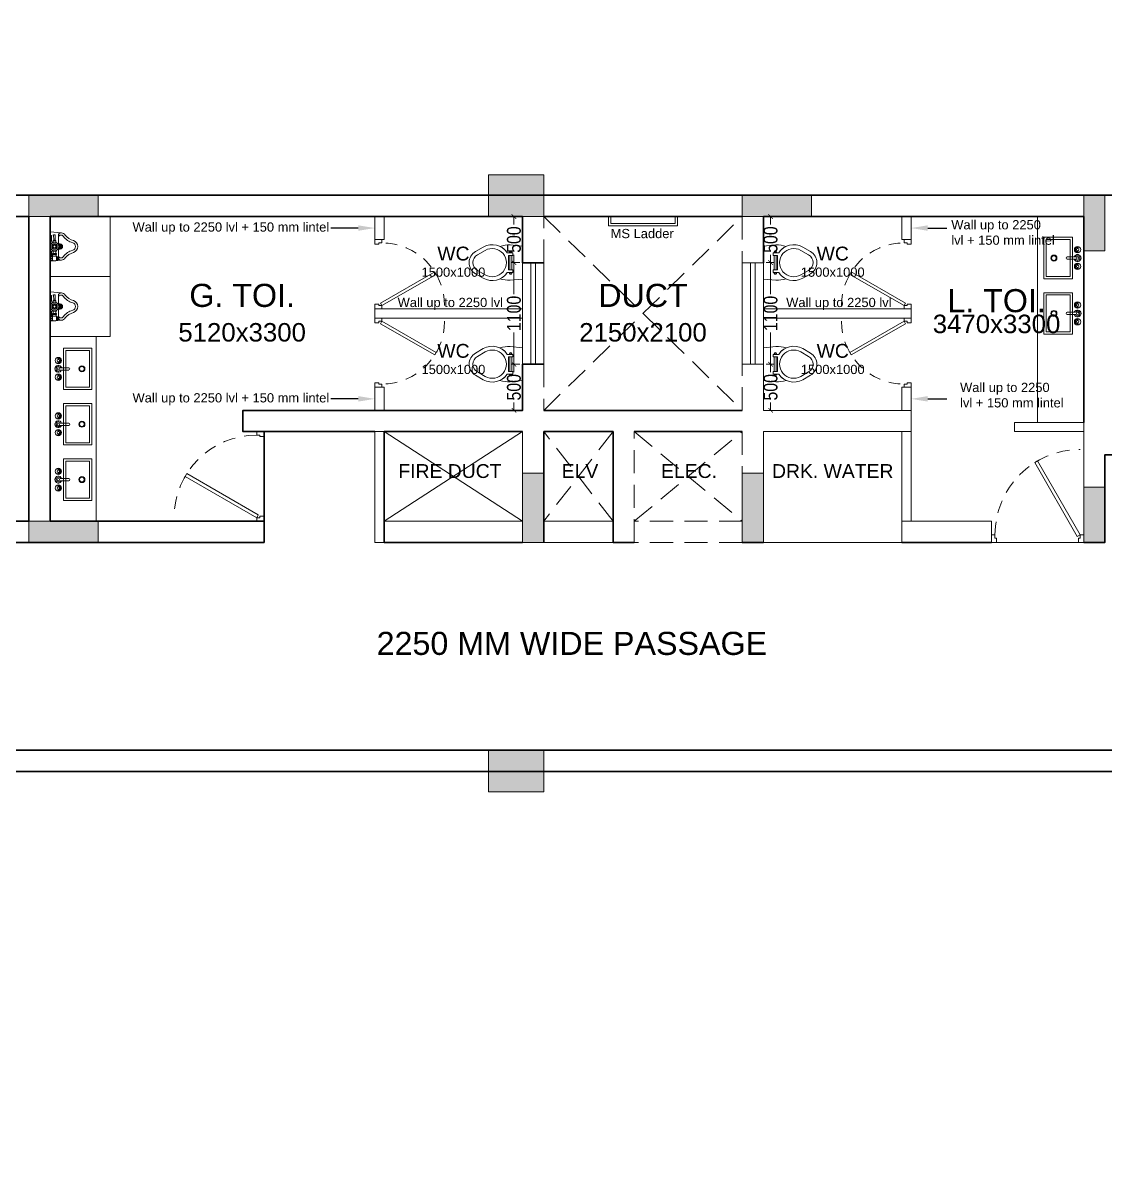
# Model space of a CAD drawing. Header units: metres. Extents: x 9819 to 10514, y 4405 to 4599.
# Drawn here: x 10389.69 to 10401.41, y 4453.6 to 4466.11 of the extents above; entities that cross this region are included whole.
import ezdxf
from ezdxf import colors
from ezdxf.entities.mleader import LeaderData, LeaderLine
from ezdxf.enums import TextEntityAlignment as Align
from ezdxf.math import Vec2, Vec3

# ---------------------------------------------------------------- set-up
doc = ezdxf.new("R2010")
doc.units = ezdxf.units.M
doc.header["$MEASUREMENT"] = 0
doc.header["$PDMODE"] = 35
doc.header["$PDSIZE"] = 0.3
doc.linetypes.add('DASHED2', pattern=[0.375, 0.25, -0.125])
doc.linetypes.add('HIDDEN', pattern=[0.375, 0.25, -0.125])
doc.layers.add('A_COL. NO', color=4, linetype='Continuous')
for name, color, linetype, lineweight in [('A_DIM (INT)', 8, 'Continuous', 5), ('A_DOOR-WIN', 23, 'Continuous', 9), ('A_DOTTED', 8, 'HIDDEN', 0), ('A_EXCAVATION', 15, 'Continuous', 20), ('A_GLAZE', 140, 'Continuous', 5), ('A_MS', 15, 'Continuous', 9), ('A_PLUMBING FIXTURES', 8, 'Continuous', 15), ('A_SILL 0.09', 9, 'Continuous', 9), ('A_SILL 0.25', 25, 'Continuous', 15), ('A_TEXT', 7, 'Continuous', 5), ('A_WALL', 7, 'Continuous', 30), ('A_Wall Hatch', 8, 'Continuous', 5), ('COLUMN-FINAL', 210, 'Continuous', 20), ('Doorline', 251, 'DASHED2', 13)]:
    doc.layers.add(name, color=color, linetype=linetype, lineweight=lineweight)
doc.layers.get('A_COL. NO').off()
doc.styles.add('A', font='ARIALN.TTF')
doc.styles.get("Standard").update_dxf_attribs({"font": 'arial.ttf'})
doc.dimstyles.new('DIM IN MM SMALL', dxfattribs={"dimtxt": 0.15, "dimasz": 0.05, "dimexe": 0.03, "dimexo": 0.03, "dimgap": 0.03, "dimtad": 0, "dimdec": 0, "dimlfac": 1000, "dimzin": 3, "dimdsep": 46, "dimtxsty": 'A', "dimblk": 'ARCHTICK', "dimcen": 0, "dimclrd": 256, "dimclre": 256, "dimclrt": 256, "dimadec": 0, "dimazin": 0, "dimtfac": 1, "dimtdec": 0, "dimtofl": 0, "dimtmove": 1, "dimatfit": 3, "dimfxl": 1, "dimtolj": 1, "dimtzin": 0, "dimlwd": -1, "dimlwe": -1, "dimarcsym": 0})

# ---------------------------------------------------------------- blocks, each defined once
blk = doc.blocks.new('D 750')
at = {"layer": 'A_DOOR-WIN'}
for points in [[(-0.372, 0.665), (-0.035, 0.075), (-0.063, 0.059), (-0.4, 0.649)], [(-0.75, 0.075), (-0.75, 0), (-0.7, 0), (-0.7, 0.043), (-0.715, 0.043), (-0.715, 0.075)], [(0, 0.075), (0, 0), (-0.05, 0), (-0.05, 0.043), (-0.035, 0.043), (-0.035, 0.075)]]:
    blk.add_lwpolyline(points, close=True, dxfattribs=at)
at = {"layer": 'Doorline', "ltscale": 0.5}
blk.add_arc((-0.035, 0.075), 0.68, 90, 180, dxfattribs=at)
blk = doc.blocks.new('D-900')
at = {"layer": 'A_DOOR-WIN'}
for points in [[(0.45, 0.794), (0.035, 0.075), (0.063, 0.059), (0.478, 0.778)], [(0, 0.075), (0, 0), (0.05, 0), (0.05, 0.043), (0.035, 0.043), (0.035, 0.075)], [(0.9, 0.075), (0.9, 0), (0.85, 0), (0.85, 0.043), (0.865, 0.043), (0.865, 0.075)]]:
    blk.add_lwpolyline(points, close=True, dxfattribs=at)
at = {"layer": 'Doorline', "ltscale": 0.5}
blk.add_arc((0.035, 0.075), 0.83, 0, 90, dxfattribs=at)
blk = doc.blocks.new('6P-BAMBI-flat-18')
at = {"ltscale": 0.5}
for p, q in [((0, 0.143), (0, 0.159)), ((0, 0.159), (0.123, 0.149)), ((0, 0.143), (0, 0.117)), ((0.006, 0.147), (0.023, 0.147)), ((0.006, 0.147), (0.006, 0.113)), ((0.008, 0.13), (0.021, 0.13)), ((0.023, 0.15), (0.023, 0.11)), ((0.023, 0.15), (0.025, 0.15)), ((0.025, 0.15), (0.025, 0.11)), ((0.071, 0.15), (0.08, 0.15)), ((0.071, 0.15), (0.071, 0.11)), ((0.08, 0.15), (0.08, 0.11)), ((0.086, 0.148), (0.08, 0.149)), ((0.08, 0.147), (0.09, 0.147)), ((0.082, 0.13), (0.088, 0.13)), ((0.09, 0.147), (0.09, 0.113)), ((0, -0.159), (0, 0.117)), ((0.006, 0.113), (0.023, 0.113)), ((0.014, 0.113), (0.014, 0.059)), ((0.023, 0.11), (0.028, 0.11)), ((0.071, 0.088), (0.026, 0.088)), ((0.026, 0.074), (0.026, 0.088)), ((0.071, 0.074), (0.026, 0.074)), ((0.026, 0.05), (0.026, 0.041)), ((0.026, 0.05), (0.07, 0.05)), ((0.028, 0.12), (0.028, 0.103)), ((0.028, 0.088), (0.028, 0.103)), ((0.028, 0.103), (0.069, 0.103)), ((0.033, 0.05), (0.033, 0.074)), ((0.048, 0.076), (0.048, 0.086)), ((0.064, 0.05), (0.064, 0.074)), ((0.068, 0.088), (0.068, 0.103)), ((0.069, 0.12), (0.069, 0.103)), ((0.069, 0.11), (0.08, 0.11)), ((0.07, 0.05), (0.07, 0.041)), ((0.071, 0.074), (0.071, 0.088)), ((0.08, 0.113), (0.09, 0.113)), ((0.09, 0.021), (0.09, 0.116)), ((0.014, -0.115), (0.014, -0.059)), ((0.027, -0.042), (0.027, -0.045)), ((0.037, -0.045), (0.027, -0.045)), ((0.033, -0.045), (0.033, -0.063)), ((0.033, -0.063), (0.035, -0.065)), ((0.063, -0.063), (0.033, -0.063)), ((0.061, -0.065), (0.035, -0.065)), ((0.039, -0.126), (0.041, -0.069)), ((0.041, -0.069), (0.055, -0.069)), ((0.057, -0.126), (0.055, -0.069)), ((0.059, -0.045), (0.069, -0.045)), ((0.063, -0.063), (0.061, -0.065)), ((0.063, -0.045), (0.063, -0.063)), ((0.069, -0.042), (0.069, -0.045)), ((0.09, -0.116), (0.09, -0.021)), ((0, -0.159), (0.123, -0.149)), ((0.039, -0.126), (0.041, -0.128)), ((0.039, -0.126), (0.057, -0.126)), ((0.041, -0.128), (0.055, -0.128)), ((0.057, -0.126), (0.055, -0.128))]:
    blk.add_line(p, q, dxfattribs=at)
blk.add_lwpolyline([(0.032, -0.009), (0.048, -0.018), (0.064, -0.009), (0.064, 0.009), (0.048, 0.018), (0.032, 0.009)], close=True)
for centre, radius in [((0.048, 0), 0.0469), ((0.048, 0), 0.03), ((0.048, 0), 0.029), ((0.048, 0), 0.019), ((0.048, 0), 0.016), ((0.105, 0.018), 0.004), ((0.105, 0), 0.004), ((0.118, 0.013), 0.004), ((0.123, 0), 0.004), ((0.105, -0.018), 0.004), ((0.118, -0.013), 0.004)]:
    blk.add_circle(centre, radius, dxfattribs=at)
for centre, radius, start, end in [((0.028, 0.138), 0.0223, 157.5879, 202.4121), ((0.028, 0.121), 0.0223, 157.5879, 202.4121), ((0.001, 0.138), 0.0223, 337.5879, 22.4121), ((0.001, 0.121), 0.0223, 337.5879, 22.4121), ((0.048, 0.103), 0.0519, 63.7158, 116.2842), ((0.102, 0.138), 0.0223, 157.5879, 202.4121), ((0.102, 0.121), 0.0223, 157.5879, 202.4121), ((0.068, 0.138), 0.0223, 337.5879, 22.4121), ((0.068, 0.121), 0.0223, 337.5879, 22.4121), ((0.124, 0.115), 0.0341, 91.4853, 177.6343), ((0.1, 0.119), 0.0185, 116.9779, 124.4727), ((0.118, 0.095), 0.0538, 31.6584, 84.8116), ((0.028, 0.059), 0.014, 180, 261.7868), ((0.037, 0.059), 0.0295, 67.5879, 112.4121), ((0.037, 0.103), 0.0295, 247.5879, 292.4121), ((0.043, 0.02), 0.0304, 97.8129, 124.2621), ((0.059, 0.059), 0.0295, 67.5879, 112.4121), ((0.059, 0.103), 0.0295, 247.5879, 292.4121), ((0.053, 0.02), 0.0304, 55.7379, 82.1871), ((0.159, 0.11), 0.0773, 171.3259, 171.3813), ((0.119, 0.095), 0.0293, 29.0945, 168.479), ((0.105, 0), 0.03, 240, 120), ((0.105, 0), 0.025, 233.1301, 126.8699), ((0.092, 0.013), 0.004, 295.9057, 96.1735), ((0.295, 0.223), 0.189, 217.0065, 254.7999), ((0.297, 0.227), 0.168, 217.9141, 254.9362), ((0.232, 0), 0.043, 0, 71.887), ((0.232, 0), 0.068, 0, 71.887), ((0.028, -0.059), 0.014, 94.096, 180), ((0.022, -0.115), 0.008, 180, 270), ((0.038, -0.018), 0.0275, 247.5879, 267.8858), ((0.046, -0.064), 0.00754, 193.7683, 230.2425), ((0.05, -0.064), 0.00754, 309.7575, 346.2317), ((0.059, -0.018), 0.0275, 272.1142, 292.4121), ((0.119, -0.095), 0.0293, 191.521, 330.9055), ((0.124, -0.115), 0.0341, 182.3657, 268.5147), ((0.092, -0.013), 0.004, 263.8265, 64.0943), ((0.118, -0.095), 0.0538, 275.1884, 328.3416), ((0.295, -0.223), 0.189, 105.2001, 142.9935), ((0.297, -0.227), 0.168, 105.0638, 142.0859), ((0.232, 0), 0.043, 288.113, 0), ((0.232, 0), 0.068, 288.113, 0)]:
    blk.add_arc(centre, radius, start, end, dxfattribs=at)
blk = doc.blocks.new('S7-flat-32')
at = {"ltscale": 0.5}
for p, q in [((5388.851, -19005.32), (5388.851, -19004.87)), ((5388.851, -19004.87), (5389.16, -19004.87)), ((5388.851, -19005.32), (5388.851, -19004.87)), ((5388.851, -19004.87), (5389.16, -19004.87)), ((5388.876, -19005.295), (5388.876, -19004.895)), ((5388.876, -19004.895), (5389.135, -19004.895)), ((5388.876, -19005.295), (5388.876, -19004.895)), ((5388.876, -19004.895), (5389.135, -19004.895)), ((5389.135, -19004.895), (5389.135, -19005.295)), ((5389.135, -19004.895), (5389.135, -19005.295)), ((5389.16, -19004.87), (5389.16, -19005.32)), ((5389.16, -19004.87), (5389.16, -19005.32)), ((5389.194, -19005.083), (5389.103, -19005.083)), ((5389.194, -19005.083), (5389.103, -19005.083)), ((5389.103, -19005.108), (5389.194, -19005.108)), ((5389.103, -19005.108), (5389.194, -19005.108)), ((5389.203, -19005.001), (5389.196, -19005.001)), ((5389.203, -19005.001), (5389.196, -19005.001)), ((5389.203, -19005.008), (5389.196, -19005.008)), ((5389.203, -19005.008), (5389.196, -19005.008)), ((5389.212, -19004.993), (5389.212, -19004.986)), ((5389.212, -19004.993), (5389.212, -19004.986)), ((5389.212, -19005.017), (5389.212, -19005.023)), ((5389.212, -19005.017), (5389.212, -19005.023)), ((5389.218, -19004.992), (5389.218, -19004.986)), ((5389.218, -19004.992), (5389.218, -19004.986)), ((5389.218, -19005.016), (5389.218, -19005.023)), ((5389.218, -19005.016), (5389.218, -19005.023)), ((5389.203, -19005.183), (5389.196, -19005.183)), ((5389.203, -19005.183), (5389.196, -19005.183)), ((5389.203, -19005.189), (5389.196, -19005.189)), ((5389.203, -19005.189), (5389.196, -19005.189)), ((5389.212, -19005.174), (5389.212, -19005.167)), ((5389.212, -19005.174), (5389.212, -19005.167)), ((5389.212, -19005.198), (5389.212, -19005.205)), ((5389.212, -19005.198), (5389.212, -19005.205)), ((5389.218, -19005.174), (5389.218, -19005.167)), ((5389.218, -19005.174), (5389.218, -19005.167)), ((5389.218, -19005.198), (5389.218, -19005.205)), ((5389.218, -19005.198), (5389.218, -19005.205)), ((5389.16, -19005.32), (5388.851, -19005.32)), ((5389.16, -19005.32), (5388.851, -19005.32)), ((5389.135, -19005.295), (5388.876, -19005.295)), ((5389.135, -19005.295), (5388.876, -19005.295))]:
    blk.add_line(p, q, dxfattribs=at)
for centre, radius in [((5389.215, -19005.005), 0.0344), ((5389.215, -19005.005), 0.0344), ((5389.215, -19004.98), 0.00699), ((5389.215, -19004.98), 0.00699), ((5388.959, -19005.095), 0.0326), ((5388.959, -19005.095), 0.0326), ((5388.959, -19005.095), 0.025), ((5388.959, -19005.095), 0.025), ((5389.19, -19005.005), 0.00699), ((5389.19, -19005.005), 0.00699), ((5389.215, -19005.005), 0.0125), ((5389.215, -19005.005), 0.0125), ((5389.215, -19005.095), 0.0125), ((5389.215, -19005.095), 0.0125), ((5389.215, -19005.03), 0.00699), ((5389.215, -19005.03), 0.00699), ((5389.215, -19005.186), 0.0344), ((5389.215, -19005.186), 0.0344), ((5389.19, -19005.186), 0.00699), ((5389.19, -19005.186), 0.00699), ((5389.215, -19005.186), 0.0125), ((5389.215, -19005.186), 0.0125), ((5389.215, -19005.161), 0.00699), ((5389.215, -19005.161), 0.00699), ((5389.215, -19005.211), 0.00699), ((5389.215, -19005.211), 0.00699)]:
    blk.add_circle(centre, radius, dxfattribs=at)
for centre, radius, start, end in [((5389.215, -19005.005), 0.025, 106.2342, 163.9047), ((5389.215, -19005.005), 0.025, 106.2342, 163.9047), ((5389.103, -19005.095), 0.0125, 90, 270), ((5389.103, -19005.095), 0.0125, 90, 270), ((5389.215, -19005.095), 0.0375, 199.6514, 160.3603), ((5389.215, -19005.095), 0.0375, 199.6514, 160.3603), ((5389.215, -19005.005), 0.025, 196.12, 254.0884), ((5389.215, -19005.005), 0.025, 196.12, 254.0884), ((5389.215, -19005.095), 0.025, 210.3431, 149.7554), ((5389.215, -19005.095), 0.025, 210.3431, 149.7554), ((5389.215, -19005.186), 0.025, 106.4413, 164.0789), ((5389.215, -19005.186), 0.025, 106.4413, 164.0789), ((5389.215, -19005.186), 0.025, 195.2407, 254.2093), ((5389.215, -19005.186), 0.025, 195.2407, 254.2093)]:
    blk.add_arc(centre, radius, start, end, dxfattribs=at)
blk = doc.blocks.new('S6-flat-17')
for points in [[(-5389.254, -19005.94), (-5389.254, -19006.294), (-5389.12, -19006.308, 0.073039), (-5389.008, -19006.292, -0.137864), (-5389.088, -19006.223), (-5389.114, -19006.223), (-5389.114, -19006.228), (-5389.111, -19006.228, -1), (-5389.139, -19006.228), (-5389.136, -19006.228), (-5389.136, -19006.223), (-5389.147, -19006.223), (-5389.147, -19006.195), (-5389.136, -19006.195), (-5389.136, -19006.038), (-5389.147, -19006.038), (-5389.147, -19006.01), (-5389.136, -19006.01), (-5389.136, -19006.004), (-5389.139, -19006.004, -1), (-5389.111, -19006.004), (-5389.114, -19006.004), (-5389.114, -19006.01), (-5389.088, -19006.01, -0.137864), (-5389.008, -19005.941, 0.073039), (-5389.12, -19005.924)], [(-5389.088, -19006.01), (-5389.147, -19006.01), (-5389.147, -19006.038), (-5389.103, -19006.038), (-5389.103, -19006.195), (-5389.147, -19006.195), (-5389.147, -19006.223), (-5389.088, -19006.223, 0.397822), (-5388.828, -19006.285), (-5388.744, -19006.237, 0.57735), (-5388.744, -19005.996), (-5388.828, -19005.948, 0.397822)], [(-5388.849, -19006.249), (-5388.765, -19006.201, 0.57735), (-5388.765, -19006.032), (-5388.849, -19005.984, 1.732051)], [(-5389.139, -19006.004), (-5389.136, -19006.004), (-5389.111, -19006.004, 1)], [(-5389.139, -19006.228, 1), (-5389.111, -19006.228), (-5389.114, -19006.228)]]:
    blk.add_lwpolyline(points, format="xyb", close=True)
blk.add_lwpolyline([(-5389.136, -19006.038), (-5389.136, -19006.195), (-5389.114, -19006.195), (-5389.114, -19006.038)], close=True)
blk = doc.blocks.new('_ARCHTICK')
at = {"color": 0, "linetype": 'ByBlock', "const_width": 0.15}
blk.add_lwpolyline([(-0.5, -0.5), (0.5, 0.5)], dxfattribs=at)
blk = doc.blocks.new('*D4076')
at = {"layer": 'A_DIM (INT)', "transparency": 16777216}
for p, q in [((10395.067, 4464.013), (10394.974, 4464.013)), ((10395.004, 4464.013), (10395.004, 4463.928)), ((10395.067, 4463.513), (10394.974, 4463.513)), ((10395.004, 4463.513), (10395.004, 4463.597))]:
    blk.add_line(p, q, dxfattribs=at)
at = {"layer": 'Defpoints', "color": 0, "transparency": 16777216}
for p in [(10395.097, 4464.013), (10395.004, 4463.513), (10395.097, 4463.513)]:
    blk.add_point(p, dxfattribs=at)
at = {"layer": 'A_DIM (INT)', "transparency": 16777216, "xscale": 0.05, "yscale": 0.05, "zscale": 0.05}
for p, rotation in [((10395.004, 4464.013), 90), ((10395.004, 4463.513), 270)]:
    blk.add_blockref('_ARCHTICK', p, dxfattribs=dict(at, rotation=rotation))
at = {"layer": 'A_DIM (INT)', "transparency": 16777216, "insert": (10395.004, 4463.763), "char_height": 0.15, "attachment_point": 5, "rotation": 90, "style": 'A'}
blk.add_mtext('\\A1;500', dxfattribs=at)
blk = doc.blocks.new('*D4077')
at = {"layer": 'A_DIM (INT)', "transparency": 16777216}
for p, q in [((10395.067, 4462.413), (10394.974, 4462.413)), ((10395.004, 4462.413), (10395.004, 4462.328)), ((10395.004, 4461.913), (10395.004, 4461.997)), ((10395.067, 4461.913), (10394.974, 4461.913))]:
    blk.add_line(p, q, dxfattribs=at)
at = {"layer": 'Defpoints', "color": 0, "transparency": 16777216}
for p in [(10395.004, 4462.413), (10395.097, 4462.413), (10395.097, 4461.913)]:
    blk.add_point(p, dxfattribs=at)
at = {"layer": 'A_DIM (INT)', "transparency": 16777216, "xscale": 0.05, "yscale": 0.05, "zscale": 0.05}
for p, rotation in [((10395.004, 4462.413), 90), ((10395.004, 4461.913), 270)]:
    blk.add_blockref('_ARCHTICK', p, dxfattribs=dict(at, rotation=rotation))
at = {"layer": 'A_DIM (INT)', "transparency": 16777216, "insert": (10395.004, 4462.163), "char_height": 0.15, "attachment_point": 5, "rotation": 90, "style": 'A'}
blk.add_mtext('\\A1;500', dxfattribs=at)
blk = doc.blocks.new('*D4078')
at = {"layer": 'A_DIM (INT)', "transparency": 16777216}
for p, q in [((10397.737, 4462.413), (10397.815, 4462.413)), ((10397.785, 4462.413), (10397.785, 4462.328)), ((10397.785, 4461.913), (10397.785, 4461.997)), ((10397.737, 4461.913), (10397.815, 4461.913))]:
    blk.add_line(p, q, dxfattribs=at)
at = {"layer": 'Defpoints', "color": 0, "transparency": 16777216}
for p in [(10397.707, 4462.413), (10397.785, 4462.413), (10397.707, 4461.913)]:
    blk.add_point(p, dxfattribs=at)
at = {"layer": 'A_DIM (INT)', "transparency": 16777216, "xscale": 0.05, "yscale": 0.05, "zscale": 0.05}
for p, rotation in [((10397.785, 4462.413), 90), ((10397.785, 4461.913), 270)]:
    blk.add_blockref('_ARCHTICK', p, dxfattribs=dict(at, rotation=rotation))
at = {"layer": 'A_DIM (INT)', "transparency": 16777216, "insert": (10397.785, 4462.163), "char_height": 0.15, "attachment_point": 5, "rotation": 90, "style": 'A'}
blk.add_mtext('\\A1;500', dxfattribs=at)
blk = doc.blocks.new('*D4079')
at = {"layer": 'A_DIM (INT)', "transparency": 16777216}
for p, q in [((10397.737, 4464.013), (10397.815, 4464.013)), ((10397.785, 4464.013), (10397.785, 4463.928)), ((10397.737, 4463.513), (10397.815, 4463.513)), ((10397.785, 4463.513), (10397.785, 4463.597))]:
    blk.add_line(p, q, dxfattribs=at)
at = {"layer": 'Defpoints', "color": 0, "transparency": 16777216}
for p in [(10397.707, 4464.013), (10397.707, 4463.513), (10397.785, 4463.513)]:
    blk.add_point(p, dxfattribs=at)
at = {"layer": 'A_DIM (INT)', "transparency": 16777216, "xscale": 0.05, "yscale": 0.05, "zscale": 0.05}
for p, rotation in [((10397.785, 4464.013), 90), ((10397.785, 4463.513), 270)]:
    blk.add_blockref('_ARCHTICK', p, dxfattribs=dict(at, rotation=rotation))
at = {"layer": 'A_DIM (INT)', "transparency": 16777216, "insert": (10397.785, 4463.763), "char_height": 0.15, "attachment_point": 5, "rotation": 90, "style": 'A'}
blk.add_mtext('\\A1;500', dxfattribs=at)
blk = doc.blocks.new('*D4080')
at = {"layer": 'A_DIM (INT)', "transparency": 16777216}
for p, q in [((10397.737, 4463.513), (10397.815, 4463.513)), ((10397.785, 4463.513), (10397.785, 4463.17)), ((10397.785, 4462.413), (10397.785, 4462.755)), ((10397.737, 4462.413), (10397.815, 4462.413))]:
    blk.add_line(p, q, dxfattribs=at)
at = {"layer": 'Defpoints', "color": 0, "transparency": 16777216}
for p in [(10397.707, 4463.513), (10397.707, 4462.413), (10397.785, 4462.413)]:
    blk.add_point(p, dxfattribs=at)
at = {"layer": 'A_DIM (INT)', "transparency": 16777216, "xscale": 0.05, "yscale": 0.05, "zscale": 0.05}
for p, rotation in [((10397.785, 4463.513), 90), ((10397.785, 4462.413), 270)]:
    blk.add_blockref('_ARCHTICK', p, dxfattribs=dict(at, rotation=rotation))
at = {"layer": 'A_DIM (INT)', "transparency": 16777216, "insert": (10397.785, 4462.963), "char_height": 0.15, "attachment_point": 5, "rotation": 90, "style": 'A'}
blk.add_mtext('\\A1;1100', dxfattribs=at)
blk = doc.blocks.new('*D4081')
at = {"layer": 'A_DIM (INT)', "transparency": 16777216}
for p, q in [((10395.067, 4463.513), (10394.974, 4463.513)), ((10395.004, 4463.513), (10395.004, 4463.17)), ((10395.004, 4462.413), (10395.004, 4462.755)), ((10395.067, 4462.413), (10394.974, 4462.413))]:
    blk.add_line(p, q, dxfattribs=at)
at = {"layer": 'Defpoints', "color": 0, "transparency": 16777216}
for p in [(10395.004, 4463.513), (10395.097, 4463.513), (10395.097, 4462.413)]:
    blk.add_point(p, dxfattribs=at)
at = {"layer": 'A_DIM (INT)', "transparency": 16777216, "xscale": 0.05, "yscale": 0.05, "zscale": 0.05}
for p, rotation in [((10395.004, 4463.513), 90), ((10395.004, 4462.413), 270)]:
    blk.add_blockref('_ARCHTICK', p, dxfattribs=dict(at, rotation=rotation))
at = {"layer": 'A_DIM (INT)', "transparency": 16777216, "insert": (10395.004, 4462.963), "char_height": 0.15, "attachment_point": 5, "rotation": 90, "style": 'A'}
blk.add_mtext('\\A1;1100', dxfattribs=at)
blk = doc.blocks.new('A$Ca4911a7c')
at = {"transparency": 33554493}
h = blk.add_hatch(color=256, dxfattribs=at)
h.dxf.hatch_style = 1
h.paths.add_polyline_path([(0, 0), (-34.51, 0), (-34.51, -72.68), (0, -72.68)])
h.paths.add_polyline_path([(-0.3, -0.3), (-34.21, -0.3), (-34.21, -72.38), (-0.3, -72.38)], flags=16)
blk = doc.blocks.new('Wing D Columns')
at = {"layer": 'COLUMN-FINAL'}
for color, points in [(1, [(14.47, -30.47), (14.47, -30.92), (15.07, -30.92), (15.07, -30.47)]), (3, [(14.47, -36.7), (14.47, -37.15), (15.07, -37.15), (15.07, -36.7)])]:
    blk.add_hatch(color=color, dxfattribs=at).paths.add_polyline_path(points)
h = blk.add_hatch(color=30, dxfattribs=at)
h.dxf.hatch_style = 1
h.paths.add_polyline_path([(9.49, -30.69), (9.49, -30.92), (10.24, -30.92), (10.24, -30.69)])
h = blk.add_hatch(color=86, dxfattribs=at)
h.dxf.hatch_style = 1
h.paths.add_polyline_path([(17.97, -30.92), (17.97, -30.69), (17.22, -30.69), (17.22, -30.92)])
h = blk.add_hatch(color=190, dxfattribs=at)
h.dxf.hatch_style = 1
h.paths.add_polyline_path([(20.92, -31.29), (21.15, -31.29), (21.15, -30.69), (20.92, -30.69)])
h = blk.add_hatch(color=11, dxfattribs=at)
h.dxf.hatch_style = 1
h.paths.add_polyline_path([(14.84, -34.45), (15.07, -34.45), (15.07, -33.7), (14.84, -33.7)])
h = blk.add_hatch(color=86, dxfattribs=at)
h.dxf.hatch_style = 1
h.paths.add_polyline_path([(17.22, -34.45), (17.45, -34.45), (17.45, -33.7), (17.22, -33.7)])
h = blk.add_hatch(color=190, dxfattribs=at)
h.dxf.hatch_style = 1
h.paths.add_polyline_path([(20.92, -34.45), (21.15, -34.45), (21.15, -33.85), (20.92, -33.85)])
h = blk.add_hatch(color=30, dxfattribs=at)
h.dxf.hatch_style = 1
h.paths.add_polyline_path([(9.49, -34.22), (9.49, -34.45), (10.24, -34.45), (10.24, -34.22)])
at = {"layer": 'COLUMN-FINAL', "color": 1}
blk.add_lwpolyline([(14.47, -30.47), (14.47, -30.92), (15.07, -30.92), (15.07, -30.47)], close=True, dxfattribs=at)
at = {"layer": 'COLUMN-FINAL', "color": 30}
for points in [[(9.49, -30.69), (9.49, -30.92), (10.24, -30.92), (10.24, -30.69)], [(9.49, -34.22), (9.49, -34.45), (10.24, -34.45), (10.24, -34.22)]]:
    blk.add_lwpolyline(points, close=True, dxfattribs=at)
at = {"layer": 'COLUMN-FINAL', "color": 86}
for points in [[(17.97, -30.92), (17.97, -30.69), (17.22, -30.69), (17.22, -30.92)], [(17.22, -34.45), (17.45, -34.45), (17.45, -33.7), (17.22, -33.7)]]:
    blk.add_lwpolyline(points, close=True, dxfattribs=at)
at = {"layer": 'COLUMN-FINAL', "color": 190}
for points in [[(20.92, -31.29), (21.15, -31.29), (21.15, -30.69), (20.92, -30.69)], [(20.92, -34.45), (21.15, -34.45), (21.15, -33.85), (20.92, -33.85)]]:
    blk.add_lwpolyline(points, close=True, dxfattribs=at)
at = {"layer": 'COLUMN-FINAL', "color": 11}
blk.add_lwpolyline([(14.84, -34.45), (15.07, -34.45), (15.07, -33.7), (14.84, -33.7)], close=True, dxfattribs=at)
at = {"layer": 'COLUMN-FINAL', "color": 3}
blk.add_lwpolyline([(14.47, -36.7), (14.47, -37.15), (15.07, -37.15), (15.07, -36.7)], close=True, dxfattribs=at)
blk = doc.blocks.new('WING-D REVISED COLU.')
at = {"layer": 'A_EXCAVATION'}
blk.add_blockref('Wing D Columns', (5532.543, -8729.918), dxfattribs=at)

msp = doc.modelspace()

# ---------------------------------------------------------------- linework, layer by layer
at = {"layer": 'A_DOTTED'}
for p, q in [((10396.0774, 4461.6828), (10395.3274, 4460.7128)), ((10396.0774, 4460.7128), (10395.3274, 4461.6828))]:
    msp.add_line(p, q, dxfattribs=at)
for points in [[(10395.3274, 4462.4128), (10395.3274, 4461.9128), (10397.4774, 4464.0128), (10397.4774, 4463.5128)], [(10395.3274, 4463.5128), (10395.3274, 4464.0128), (10397.4774, 4461.9128), (10397.4774, 4462.4128)]]:
    msp.add_lwpolyline(points, dxfattribs=at)
msp.add_lwpolyline([(10397.4774, 4460.4828), (10396.3074, 4460.4828), (10396.3074, 4461.6828), (10397.4774, 4460.7128), (10396.3074, 4460.7128), (10397.4774, 4461.6828)], close=True, dxfattribs=at)
at = {"layer": 'A_GLAZE'}
for p, q in [((10395.1874, 4462.4128), (10395.1874, 4463.5128)), ((10395.2374, 4462.4128), (10395.2374, 4463.5128)), ((10397.5674, 4462.4128), (10397.5674, 4463.5128)), ((10397.6174, 4462.4128), (10397.6174, 4463.5128))]:
    msp.add_line(p, q, dxfattribs=at)
at = {"layer": 'A_MS'}
msp.add_lwpolyline([(10396.0524, 4464.0128), (10396.0524, 4463.9378), (10396.7524, 4463.9378), (10396.7524, 4464.0128), (10396.7774, 4464.0128), (10396.7774, 4463.9128), (10396.0274, 4463.9128), (10396.0274, 4464.0128)], close=True, dxfattribs=at)
at = {"layer": 'A_PLUMBING FIXTURES', "ltscale": 0.5}
msp.add_line((10400.6774, 4464.0128), (10400.6774, 4461.7828), dxfattribs=at)
at = {"layer": 'A_PLUMBING FIXTURES'}
msp.add_line((10390.4774, 4462.7128), (10390.4774, 4460.7128), dxfattribs=at)
for points in [[(10389.9774, 4464.0128), (10390.6274, 4464.0128), (10390.6274, 4463.3628), (10389.9774, 4463.3628)], [(10389.9774, 4463.3628), (10390.6274, 4463.3628), (10390.6274, 4462.7128), (10389.9774, 4462.7128)]]:
    msp.add_lwpolyline(points, close=True, dxfattribs=at)
at = {"layer": 'A_SILL 0.09'}
for p, q in [((10395.0974, 4463.5128), (10395.0974, 4462.4128)), ((10395.3274, 4462.4128), (10395.3274, 4463.5128)), ((10395.3274, 4460.7128), (10396.0774, 4460.7128)), ((10395.3274, 4460.4828), (10396.0774, 4460.4828))]:
    msp.add_line(p, q, dxfattribs=at)
msp.add_lwpolyline([(10399.3074, 4460.7128), (10400.1774, 4460.7128), (10400.1774, 4460.4828), (10401.1774, 4460.4828), (10401.1774, 4461.6828)], dxfattribs=at)
at = {"layer": 'A_WALL'}
for p, q in [((10409.9374, 4464.2428), (10380.4874, 4464.2428)), ((10395.0974, 4464.0128), (10389.9774, 4464.0128)), ((10389.9774, 4464.0128), (10389.9774, 4460.7128)), ((10395.0974, 4464.0128), (10395.0974, 4463.5128)), ((10397.4774, 4464.0128), (10395.3274, 4464.0128)), ((10395.0974, 4463.5128), (10395.3274, 4463.5128)), ((10395.0974, 4462.4128), (10395.3274, 4462.4128)), ((10397.4774, 4461.9128), (10395.3274, 4461.9128)), ((10396.0774, 4461.6828), (10395.3274, 4461.6828)), ((10395.3274, 4461.6828), (10395.3274, 4460.4828)), ((10396.0774, 4461.6828), (10396.0774, 4460.4828)), ((10397.4774, 4461.6828), (10396.3074, 4461.6828)), ((10389.9774, 4460.7128), (10392.2974, 4460.7128)), ((10396.0774, 4460.4828), (10396.3074, 4460.4828)), ((10397.4774, 4460.4828), (10397.7074, 4460.4828)), ((10399.2074, 4460.4828), (10400.1774, 4460.4828)), ((10379.9074, 4458.2328), (10410.5174, 4458.2328)), ((10379.9074, 4458.0028), (10410.5174, 4458.0028))]:
    msp.add_line(p, q, dxfattribs=at)
for points in [[(10392.2974, 4461.6828), (10392.2974, 4460.7128), (10392.2974, 4460.4828), (10384.4174, 4460.4828), (10384.4174, 4460.7128), (10389.7474, 4460.7128), (10389.7474, 4464.0128), (10383.2174, 4464.0128), (10383.2174, 4460.4828), (10382.3374, 4460.4828)], [(10397.7074, 4463.5128), (10397.7074, 4464.0128), (10401.1774, 4464.0128), (10401.1774, 4461.7828)], [(10395.0974, 4462.4128), (10395.0974, 4461.9128), (10392.0674, 4461.9128), (10392.0674, 4461.6828), (10393.4974, 4461.6828)], [(10395.0974, 4461.6828), (10393.5974, 4461.6828), (10393.5974, 4460.4828), (10395.0974, 4460.4828)], [(10401.9574, 4461.4328), (10401.4074, 4461.4328), (10401.4074, 4460.4828), (10401.1774, 4460.4828)]]:
    msp.add_lwpolyline(points, dxfattribs=at)
at = {"layer": 'A_WALL', "lineweight": 20}
for points in [[(10393.4965, 4463.7628), (10393.4965, 4464.0128), (10393.5965, 4464.0128), (10393.5965, 4463.7628)], [(10399.3065, 4463.7628), (10399.3065, 4464.0128), (10399.2065, 4464.0128), (10399.2065, 4463.7628)], [(10395.0965, 4463.0128), (10395.0965, 4462.9128), (10393.4965, 4462.9128), (10393.4965, 4463.0128)], [(10397.7065, 4463.0128), (10397.7065, 4462.9128), (10399.3065, 4462.9128), (10399.3065, 4463.0128)], [(10393.4965, 4462.1628), (10393.4965, 4461.9128), (10393.5965, 4461.9128), (10393.5965, 4462.1628)], [(10399.3065, 4462.1628), (10399.3065, 4461.9128), (10399.2065, 4461.9128), (10399.2065, 4462.1628)]]:
    msp.add_lwpolyline(points, close=True, dxfattribs=at)
at = {"layer": 'A_Wall Hatch'}
for points in [[(10397.7074, 4462.4128), (10397.4774, 4462.4128), (10397.4774, 4463.5128), (10397.7074, 4463.5128), (10397.7074, 4462.4128), (10397.7074, 4461.9128), (10399.3074, 4461.9128), (10399.3074, 4460.7128), (10399.2074, 4460.7128)], [(10393.5974, 4460.4828), (10393.4974, 4460.4828), (10393.4974, 4461.6828), (10393.5974, 4461.6828), (10395.0974, 4460.7128), (10393.5974, 4460.7128), (10395.0974, 4461.6828), (10395.0974, 4460.4828), (10395.3274, 4460.4828)], [(10399.2074, 4461.6828), (10397.7074, 4461.6828), (10397.7074, 4460.4828), (10399.2074, 4460.4828), (10399.2074, 4461.6828), (10399.3074, 4461.6828)]]:
    msp.add_lwpolyline(points, dxfattribs=at)
msp.add_lwpolyline([(10400.4274, 4461.6828), (10401.1774, 4461.6828), (10401.1774, 4461.7828), (10400.4274, 4461.7828)], close=True, dxfattribs=at)

# ---------------------------------------------------------------- block references
at = {"layer": 'A_COL. NO'}
msp.add_blockref('WING-D REVISED COLU.', (4847.7146, 13224.8507), dxfattribs=at)
at = {"layer": 'A_DOOR-WIN'}
for p, rotation in [((10393.4974, 4463.0128), 270), ((10399.3074, 4462.9128), 90.00000000000001)]:
    msp.add_blockref('D 750', p, dxfattribs=dict(at, rotation=rotation))
at = {"layer": 'A_DOOR-WIN', "xscale": -1}
for p, rotation in [((10399.3074, 4463.0128), 90), ((10393.4974, 4462.9128), 270)]:
    msp.add_blockref('D 750', p, dxfattribs=dict(at, rotation=rotation))
at = {"layer": 'A_DOOR-WIN'}
for p, xscale, yscale, zscale, rotation in [((10392.2974, 4460.7128), 1.077777777727252, 1.077777777727252, 1.077777777727252, 90), ((10401.1774, 4460.4828), -1.111111111037728, 1.111111111037728, 1.111111111037728, 359.9999999994346)]:
    msp.add_blockref('D-900', p, dxfattribs=dict(at, xscale=xscale, yscale=yscale, zscale=zscale, rotation=rotation))
at = {"layer": 'A_PLUMBING FIXTURES', "ltscale": 0.5, "xscale": -1}
for name, p, rotation in [('6P-BAMBI-flat-18', (10389.9774, 4463.6878), 180.0006327044504), ('S7-flat-32', (5012.3156, -14541.6513), 180.0012654086738), ('S6-flat-17', (5005.6338, 23469.5703), 0.0006327044501919231), ('6P-BAMBI-flat-18', (10389.9774, 4463.0378), 180.0006327044504), ('S7-flat-32', (5012.3156, -14542.2513), 180.0012654086738), ('S6-flat-17', (5005.6338, 23468.4703), 0.0006327044501919231), ('S7-flat-32', (15778.8624, 23467.577), 0.001265408673765123), ('S7-flat-32', (15778.8624, 23466.977), 0.001265408673765123), ('S7-flat-32', (15778.8624, 23466.377), 0.001265408673765123)]:
    msp.add_blockref(name, p, dxfattribs=dict(at, rotation=rotation))
at = {"layer": 'A_PLUMBING FIXTURES', "ltscale": 0.5, "rotation": 359.9993672955499}
for p in [(15787.1709, 23469.5703), (15787.1709, 23468.4703)]:
    msp.add_blockref('S6-flat-17', p, dxfattribs=at)
at = {"layer": 'A_SILL 0.25'}
msp.add_blockref('A$Ca4911a7c', (10412.4674, 4497.2328), dxfattribs=at)

# ---------------------------------------------------------------- texts
at = {"layer": 'A_MS', "insert": (10396.0521, 4463.8785), "char_height": 0.1, "attachment_point": 1}
msp.add_mtext_dynamic_manual_height_columns('MS Ladder', width=0.731806, gutter_width=2.2347, heights=[0], dxfattribs=at)
at = {"layer": 'A_TEXT'}
for s, height, p in [('Wall up to 2250 lvl + 150 mm lintel', 0.1, (10391.9367, 4463.849)), ('WC', 0.15, (10394.3483, 4463.5365)), ('WC', 0.15, (10398.4583, 4463.5365)), ('1500x1000', 0.1, (10394.3483, 4463.3602)), ('1500x1000', 0.1, (10398.4583, 4463.3602)), ('G. TOI.', 0.25, (10392.0585, 4463.0336)), ('DUCT', 0.25, (10396.4024, 4463.0336)), ('Wall up to 2250 lvl', 0.1, (10394.3145, 4463.032)), ('Wall up to 2250 lvl', 0.1, (10398.5245, 4463.032)), ('L. TOI.', 0.25, (10400.2334, 4462.9764)), ('3470x3300', 0.2, (10400.2334, 4462.7496)), ('5120x3300', 0.2, (10392.0585, 4462.6586)), ('2150x2100', 0.2, (10396.4024, 4462.6586)), ('WC', 0.15, (10394.3483, 4462.4827)), ('WC', 0.15, (10398.4583, 4462.4827)), ('1500x1000', 0.1, (10394.3483, 4462.3064)), ('1500x1000', 0.1, (10398.4583, 4462.3064)), ('Wall up to 2250 lvl + 150 mm lintel', 0.1, (10391.9367, 4461.999)), ('FIRE DUCT', 0.15, (10394.3104, 4461.1807)), ('ELV', 0.15, (10395.7195, 4461.1807)), ('ELEC.', 0.15, (10396.901, 4461.1807)), ('DRK. WATER', 0.15, (10398.4583, 4461.1807)), ('2250 MM WIDE PASSAGE', 0.25, (10395.6314, 4459.2641))]:
    msp.add_text(s, height=height, dxfattribs=at).set_placement(p, align=Align.CENTER)
at = {"layer": 'A_TEXT', "char_height": 0.1, "attachment_point": 1}
for insert in [(10399.7429, 4463.9733), (10399.8379, 4462.2116)]:
    msp.add_mtext_dynamic_manual_height_columns('Wall up to 2250 lvl + 150 mm lintel', width=1.136247, gutter_width=1, heights=[0.399], dxfattribs=dict(at, insert=insert))

# ---------------------------------------------------------------- dimensions: what is measured, and where the dimension line sits
at = {"layer": 'A_DIM (INT)'}
for base, p1, p2, picture, middle in [((10395.0044, 4463.5128), (10395.0974, 4464.0128), (10395.0974, 4463.5128), '*D4076', (10395.0044, 4463.7628)), ((10397.7845, 4463.5128), (10397.7074, 4464.0128), (10397.7074, 4463.5128), '*D4079', (10397.7845, 4463.7628)), ((10395.0044, 4463.5128), (10395.0974, 4462.4128), (10395.0974, 4463.5128), '*D4081', (10395.0044, 4462.9628)), ((10397.7845, 4462.4128), (10397.7074, 4463.5128), (10397.7074, 4462.4128), '*D4080', (10397.7845, 4462.9628)), ((10395.0044, 4462.4128), (10395.0974, 4461.9128), (10395.0974, 4462.4128), '*D4077', (10395.0044, 4462.1628)), ((10397.7845, 4462.4128), (10397.7074, 4461.9128), (10397.7074, 4462.4128), '*D4078', (10397.7845, 4462.1628))]:
    dim = msp.add_linear_dim(base=base, p1=p1, p2=p2, angle=90, dimstyle='DIM IN MM SMALL', override={"dimpost": '\\X'}, dxfattribs=at)
    dim.commit()
    dim.dimension.update_dxf_attribs({"geometry": picture, "text_midpoint": middle})

# ---------------------------------------------------------------- leaders
at = {"layer": 'A_WALL'}
ml = msp.add_multileader_mtext('Standard', dxfattribs=at)
ml.set_content('', color=256)
ml.set_leader_properties()
ml.build(insert=Vec2(0, 0))
ml.multileader.update_dxf_attribs({"text_right_attachment_type": 6, "text_top_attachment_type": 0, "text_bottom_attachment_type": 0, "dogleg_length": 0.01, "arrow_head_size": 0.18})
ctx = ml.context
ctx.base_point, ctx.char_height, ctx.arrow_head_size, ctx.landing_gap_size, ctx.plane_origin = Vec3(10392.929, 4463.9778), 0.18, 0.18, 0.09, Vec3(10393.4974, 4463.8878)
ctx.right_attachment, ctx.top_attachment, ctx.bottom_attachment, ctx.text_align_type, ctx.attachment_type = 6, 0, 0, 2, 2
notes = []
notes.append((ctx, [(0, (1, 1, 0), (10393.119, 4463.8878), (-1, 0), 0.01, [(0, [(10393.4974, 4463.8878)], 256, [])])]))
ctx.mtext.insert, ctx.mtext.alignment, ctx.mtext.flow_direction = Vec3(10393.019, 4464.0678), 3, 5
ml = msp.add_multileader_mtext('Standard', dxfattribs=at)
ml.set_content('', color=256)
ml.set_leader_properties()
ml.build(insert=Vec2(0, 0))
ml.multileader.update_dxf_attribs({"text_right_attachment_type": 6, "text_top_attachment_type": 0, "text_bottom_attachment_type": 0, "dogleg_length": 0.01, "arrow_head_size": 0.18})
ctx = ml.context
ctx.base_point, ctx.char_height, ctx.arrow_head_size, ctx.landing_gap_size, ctx.plane_origin = Vec3(10399.6958, 4463.8878), 0.18, 0.18, 0.09, Vec3(10399.3074, 4463.8878)
ctx.right_attachment, ctx.top_attachment, ctx.bottom_attachment, ctx.attachment_type = 6, 0, 0, 2
notes.append((ctx, [(0, (1, 1, 0), (10399.6858, 4463.8878), (1, 0), 0.01, [(0, [(10399.3074, 4463.8878)], 256, [])])]))
ctx.mtext.insert, ctx.mtext.flow_direction = Vec3(10399.7858, 4463.9778), 5
ml = msp.add_multileader_mtext('Standard', dxfattribs=at)
ml.set_content('', color=256)
ml.set_leader_properties()
ml.build(insert=Vec2(0, 0))
ml.multileader.update_dxf_attribs({"text_right_attachment_type": 6, "text_top_attachment_type": 0, "text_bottom_attachment_type": 0, "dogleg_length": 0.01, "arrow_head_size": 0.18})
ctx = ml.context
ctx.base_point, ctx.char_height, ctx.arrow_head_size, ctx.landing_gap_size, ctx.plane_origin = Vec3(10392.929, 4462.1278), 0.18, 0.18, 0.09, Vec3(10393.4974, 4462.0378)
ctx.right_attachment, ctx.top_attachment, ctx.bottom_attachment, ctx.text_align_type, ctx.attachment_type = 6, 0, 0, 2, 2
notes.append((ctx, [(0, (1, 1, 0), (10393.119, 4462.0378), (-1, 0), 0.01, [(0, [(10393.4974, 4462.0378)], 256, [])])]))
ctx.mtext.insert, ctx.mtext.alignment, ctx.mtext.flow_direction = Vec3(10393.019, 4462.2178), 3, 5
ml = msp.add_multileader_mtext('Standard', dxfattribs=at)
ml.set_content('', color=256)
ml.set_leader_properties()
ml.build(insert=Vec2(0, 0))
ml.multileader.update_dxf_attribs({"text_right_attachment_type": 6, "text_top_attachment_type": 0, "text_bottom_attachment_type": 0, "dogleg_length": 0.01, "arrow_head_size": 0.18})
ctx = ml.context
ctx.base_point, ctx.char_height, ctx.arrow_head_size, ctx.landing_gap_size, ctx.plane_origin = Vec3(10399.6958, 4462.0378), 0.18, 0.18, 0.09, Vec3(10399.3074, 4462.0378)
ctx.right_attachment, ctx.top_attachment, ctx.bottom_attachment, ctx.attachment_type = 6, 0, 0, 2
notes.append((ctx, [(0, (1, 1, 0), (10399.6858, 4462.0378), (1, 0), 0.01, [(0, [(10399.3074, 4462.0378)], 256, [])])]))
ctx.mtext.insert, ctx.mtext.flow_direction = Vec3(10399.7858, 4462.1278), 5
for ctx, leaders in notes:
    for number, flags, end, landing, length, lines in leaders:
        leader = LeaderData()
        leader.index, (leader.has_last_leader_line, leader.has_dogleg_vector, leader.attachment_direction) = number, flags
        leader.last_leader_point, leader.dogleg_vector, leader.dogleg_length = Vec3(end), Vec3(landing), length
        for number, points, colour, breaks in lines:
            line = LeaderLine()
            line.index, line.vertices, line.color, line.breaks = number, Vec3.list(points), colors.encode_raw_color(colour), breaks
            leader.lines.append(line)
        ctx.leaders.append(leader)

doc.saveas('drawing.dxf')
